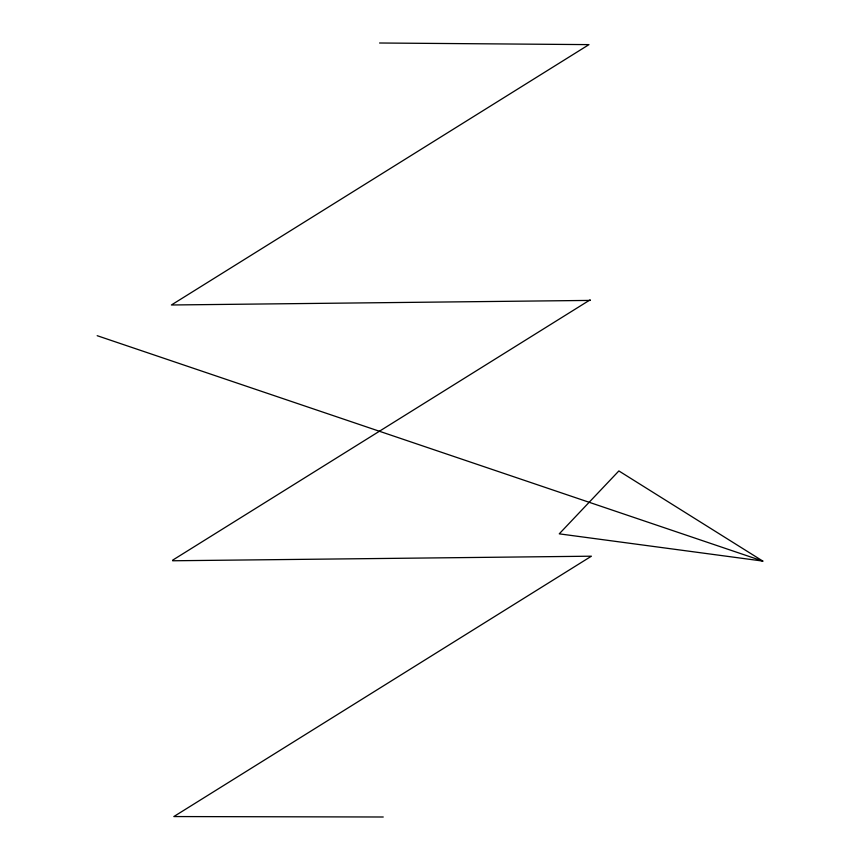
<?xml version="1.0" encoding="UTF-8"?>
<svg xmlns="http://www.w3.org/2000/svg" width="860" height="860" viewBox="0 0 860 860"><rect width="100%" height="100%" fill="white"/><g stroke="black" fill="none" stroke-linecap="round" stroke-linejoin="round"><path stroke-width="1.29" d="M172.624 560.183L590.186 299.817M590.186 300.409L171.398 304.988L588.971 44.623L379.561 43M172.624 560.774L591.411 556.194L173.838 816.559L383.248 817M762.82 561.086L559.247 533.845L618.867 470.936L762.82 561.086L97.18 335.69"/></g></svg>
